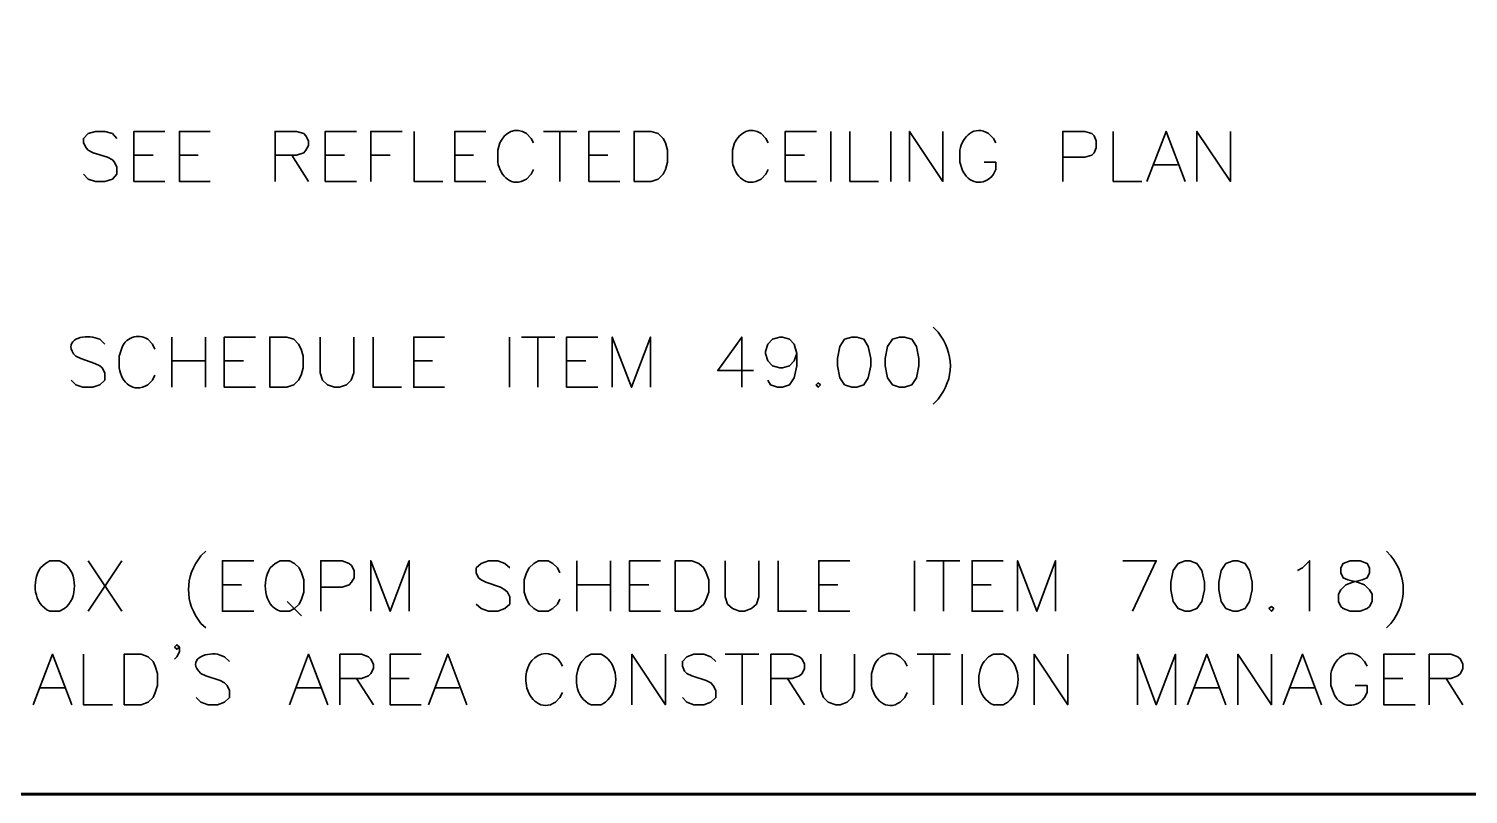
# Model space of a CAD drawing. Header units: inches. Extents: x 5 to 516, y -193 to 129.
# Drawn here: x 70.92 to 81.66, y 5.73 to 11.44 of the extents above; entities that cross this region are included whole.
import ezdxf

# ---------------------------------------------------------------- set-up
doc = ezdxf.new("R2010")
doc.units = ezdxf.units.IN
doc.header["$MEASUREMENT"] = 0
doc.layers.add('PDF_Geometry', color=7, linetype='Continuous')

msp = doc.modelspace()

# ---------------------------------------------------------------- linework, layer by layer
at = {"layer": 'PDF_Geometry', "lineweight": 60}
msp.add_lwpolyline([(136.7703009, 28.2343348), (9.7736273, 28.2343348), (9.7736273, 5.734333), (144.7703015, 5.734333)], dxfattribs=at)
at = {"layer": 'PDF_Geometry', "lineweight": 35}
for points in [[(71.5803, 10.6210004), (71.5469667, 10.6576671), (71.4903, 10.6743338), (71.4203, 10.6743338), (71.3669667, 10.6576671), (71.3303, 10.6210004), (71.3303, 10.5876671), (71.3503, 10.5510004), (71.3669667, 10.5343338), (71.4036333, 10.5143337), (71.5103, 10.4810004), (71.5469667, 10.4610004), (71.5636333, 10.4443337), (71.5803, 10.4076671), (71.5803, 10.3543337), (71.5469667, 10.3176671), (71.4903, 10.3010004), (71.4203, 10.3010004), (71.3669667, 10.3176671), (71.3303, 10.3543337)], [(71.9369683, 10.3009999), (71.7069683, 10.3009999), (71.7069683, 10.6743332), (71.9369683, 10.6743332)], [(72.2769681, 10.3009999), (72.0469681, 10.3009999), (72.0469681, 10.6743332), (72.2769681, 10.6743332)], [(72.7602996, 10.3009999), (72.7602996, 10.6743332), (72.9202996, 10.6743332), (72.9736329, 10.6576666), (72.9902996, 10.6409999), (73.0102996, 10.6043332), (73.0102996, 10.5676665), (72.9902996, 10.5343332), (72.9736329, 10.5143332), (72.9202996, 10.4976665), (72.7602996, 10.4976665)], [(73.3669714, 10.3009999), (73.1336381, 10.3009999), (73.1336381, 10.6743332), (73.3669714, 10.6743332)], [(73.4736378, 10.3009999), (73.4736378, 10.6743332), (73.7069712, 10.6743332)], [(73.7969682, 10.6743333), (73.7969682, 10.3009999), (74.0103016, 10.3009999)], [(74.3303062, 10.3009999), (74.1003062, 10.3009999), (74.1003062, 10.6743332), (74.3303062, 10.6743332)], [(74.6869694, 10.5876667), (74.6703027, 10.6210001), (74.633636, 10.6576668)], [(74.7602997, 10.6743333), (75.0102997, 10.6743333)], [(74.8836382, 10.6743333), (74.8836382, 10.3009999)], [(75.3303063, 10.3009999), (75.1003063, 10.3009999), (75.1003063, 10.6743332), (75.3303063, 10.6743332)], [(76.4369695, 10.5876667), (76.4203028, 10.6210001), (76.3836362, 10.6576668)], [(76.7969712, 10.3009999), (76.5636378, 10.3009999), (76.5636378, 10.6743332), (76.7969712, 10.6743332)], [(76.9036376, 10.6743333), (76.9036376, 10.3009999)], [(77.0469685, 10.6743333), (77.0469685, 10.3009999), (77.2603018, 10.3009999)], [(77.3503064, 10.6743333), (77.3503064, 10.3009999)], [(77.4903007, 10.3009999), (77.4903007, 10.6743332), (77.7403008, 10.3009999), (77.7403008, 10.6743332)], [(78.1336385, 10.5876667), (78.1169718, 10.6210001), (78.0803051, 10.6576668)], [(78.6336385, 10.3009999), (78.6336385, 10.6743332), (78.7969719, 10.6743332), (78.8503052, 10.6576666), (78.8669719, 10.6409999), (78.8836385, 10.6043332), (78.8836385, 10.5509999), (78.8669719, 10.5143332), (78.8503052, 10.4976665), (78.7969719, 10.4809999), (78.6336385, 10.4809999)], [(79.0103001, 10.6743333), (79.0103001, 10.3009999), (79.2236334, 10.3009999)], [(79.2603001, 10.3009999), (79.4036334, 10.6743332), (79.5469668, 10.3009999)], [(79.6336386, 10.3009999), (79.6336386, 10.6743332), (79.8836386, 10.3009999), (79.8836386, 10.6743332)], [(74.4369693, 10.5876667), (74.4203027, 10.5343334), (74.4203027, 10.4443334)], [(76.1869695, 10.5876667), (76.1703028, 10.5343334), (76.1703028, 10.4443334)], [(77.8669718, 10.5343334), (77.8669718, 10.4443334), (77.8836385, 10.3910001)], [(71.7069683, 10.497667), (71.8503017, 10.497667)], [(72.0469681, 10.497667), (72.1869681, 10.497667)], [(72.8836381, 10.497667), (73.0103047, 10.3010003)], [(73.1336381, 10.497667), (73.2769714, 10.497667)], [(73.4736378, 10.497667), (73.6169712, 10.497667)], [(74.1003062, 10.497667), (74.2403062, 10.497667)], [(75.1003063, 10.497667), (75.2403063, 10.497667)], [(76.5636378, 10.497667), (76.7069711, 10.497667)], [(78.1169718, 10.3543334), (78.1336385, 10.3910001), (78.1336385, 10.4443334), (78.0469718, 10.4443334)], [(79.313638, 10.4243333), (79.4903047, 10.4243333)], [(74.633636, 10.3176667), (74.6703027, 10.3543334), (74.6869694, 10.3910001)], [(76.3836362, 10.3176667), (76.4203028, 10.3543334), (76.4369695, 10.3910001)], [(71.4903003, 9.0876666), (71.4536336, 9.1243333), (71.4003003, 9.141)], [(71.9903003, 9.1410003), (71.9903003, 8.767667)], [(72.2403003, 9.1410003), (72.2403003, 8.767667)], [(72.6136348, 8.7676669), (72.3803014, 8.7676669), (72.3803014, 9.1410003), (72.6136348, 9.1410003)], [(73.0969695, 9.1410003), (73.0969695, 8.8743337), (73.1136362, 8.8210003), (73.1503028, 8.7843336), (73.2036362, 8.767667), (73.2403028, 8.767667), (73.2936362, 8.7843336), (73.3269695, 8.8210003), (73.3469695, 8.8743337), (73.3469695, 9.1410003)], [(73.4903004, 9.1410003), (73.4903004, 8.767667), (73.7036338, 8.767667)], [(74.0236384, 8.7676669), (73.7936384, 8.7676669), (73.7936384, 9.1410003), (74.0236384, 9.1410003)], [(74.5069699, 9.1410003), (74.5069699, 8.767667)], [(74.5969696, 9.1410003), (74.8469696, 9.1410003)], [(74.7203013, 9.1410003), (74.7203013, 8.767667)], [(75.1669729, 8.7676669), (74.9336396, 8.7676669), (74.9336396, 9.1410003), (75.1669729, 9.1410003)], [(75.2736325, 8.7676669), (75.2736325, 9.1410003), (75.4169659, 8.7676669), (75.5602992, 9.1410003), (75.5602992, 8.7676669)], [(76.2403006, 8.767667), (76.2403006, 9.1410003), (76.0603006, 8.8910003), (76.3269673, 8.8910003)], [(76.650301, 9.0176669), (76.6303009, 8.9643336), (76.5969676, 8.9276669), (76.5436343, 8.9110003), (76.5236343, 8.9110003), (76.4703009, 8.9276669), (76.4336343, 8.9643336), (76.4169676, 9.0176669), (76.4169676, 9.0343336), (76.4336343, 9.0876669), (76.4703009, 9.1243336), (76.5236343, 9.1410003), (76.5436343, 9.1410003), (76.5969676, 9.1243336), (76.6303009, 9.0876669), (76.650301, 9.0176669), (76.650301, 8.9276669), (76.6303009, 8.8376669), (76.5969676, 8.7843336), (76.5436343, 8.7676669), (76.5069676, 8.7676669), (76.4536343, 8.7843336), (76.4336343, 8.8210002)], [(77.6669704, 9.2143332), (77.7036371, 9.1776666)], [(71.2736336, 8.9976666), (71.3103003, 8.981), (71.4169669, 8.9443333), (71.4536336, 8.9276666), (71.4703003, 8.9109999), (71.4903003, 8.8743333), (71.4903003, 8.8209999), (71.4536336, 8.7843333), (71.4003003, 8.7676666), (71.3269669, 8.7676666), (71.2736336, 8.7843333), (71.2403002, 8.8209999)], [(71.9903003, 8.9643332), (72.2403003, 8.9643332)], [(72.3803014, 8.9643332), (72.5236348, 8.9643332)], [(73.7936384, 8.9643332), (73.9336384, 8.9643332)], [(74.9336396, 8.9643332), (75.0769729, 8.9643332)], [(71.8103054, 8.7843331), (71.8469721, 8.8209997), (71.8636388, 8.8576664)], [(77.7036371, 8.6776665), (77.6669704, 8.6409999)], [(72.2436369, 7.5443332), (72.2069702, 7.5109999)], [(81.0469688, 7.5443332), (81.0803021, 7.5109999)], [(71.1903, 7.4543335), (71.1536333, 7.4743335), (71.0803, 7.4743335), (71.0469666, 7.4543335), (71.0103, 7.4210002)], [(71.3669686, 7.4743335), (71.6169686, 7.0976668)], [(71.6169686, 7.4743335), (71.3669686, 7.0976668)], [(72.600302, 7.0976669), (72.3669686, 7.0976669), (72.3669686, 7.4743336), (72.600302, 7.4743336)], [(72.7969681, 7.0976668), (72.8669681, 7.0976668), (72.9036348, 7.1176668), (72.9403015, 7.1510002), (72.9569681, 7.1876668), (72.9736348, 7.2410002), (72.9736348, 7.3310002), (72.9569681, 7.3843335), (72.9403015, 7.4210002), (72.9036348, 7.4543335), (72.8669681, 7.4743335), (72.7969681, 7.4743335), (72.7603015, 7.4543335), (72.7236348, 7.4210002)], [(73.1003061, 7.0976669), (73.1003061, 7.4743336), (73.2603061, 7.4743336), (73.3136394, 7.4543336), (73.3303061, 7.4376669), (73.3503061, 7.4010003), (73.3503061, 7.3476669), (73.3303061, 7.3143336), (73.3136394, 7.2943336), (73.2603061, 7.2776669), (73.1003061, 7.2776669)], [(73.4736378, 7.0976669), (73.4736378, 7.4743336), (73.6169712, 7.0976669), (73.7603045, 7.4743336), (73.7603045, 7.0976669)], [(74.5102997, 7.4209998), (74.473633, 7.4543332), (74.4202997, 7.4743332), (74.3502997, 7.4743332), (74.2969663, 7.4543332), (74.2602997, 7.4209998), (74.2602997, 7.3843332), (74.2769663, 7.3476665), (74.2969663, 7.3309998), (74.3302997, 7.3143332), (74.4402997, 7.2776665), (74.473633, 7.2576665), (74.493633, 7.2409998), (74.5102997, 7.2043331), (74.5102997, 7.1509998), (74.473633, 7.1176665), (74.4202997, 7.0976665), (74.3502997, 7.0976665), (74.2969663, 7.1176665), (74.2602997, 7.1509998)], [(74.8836382, 7.384333), (74.8669715, 7.4209996), (74.8303049, 7.454333), (74.7969715, 7.474333), (74.7236382, 7.474333), (74.6903049, 7.454333), (74.6536382, 7.4209996), (74.6336382, 7.384333), (74.6169715, 7.3309996), (74.6169715, 7.2409996), (74.6336382, 7.1876663), (74.6536382, 7.1509996), (74.6903049, 7.1176663), (74.7236382, 7.0976663), (74.7969715, 7.0976663), (74.8303049, 7.1176663), (74.8669715, 7.1509996), (74.8836382, 7.1876663)], [(75.0102997, 7.4743335), (75.0102997, 7.0976668)], [(75.2602998, 7.4743335), (75.2602998, 7.0976668)], [(75.6336375, 7.0976669), (75.4036374, 7.0976669), (75.4036374, 7.4743336), (75.6336375, 7.4743336)], [(76.1169689, 7.4743335), (76.1169689, 7.2043335), (76.1336356, 7.1510002), (76.1703023, 7.1176668), (76.2236356, 7.0976668), (76.2603023, 7.0976668), (76.3136356, 7.1176668), (76.3503023, 7.1510002), (76.366969, 7.2043335), (76.366969, 7.4743335)], [(76.5102999, 7.4743335), (76.5102999, 7.0976668), (76.7236332, 7.0976668)], [(77.0469712, 7.0976669), (76.8136378, 7.0976669), (76.8136378, 7.4743336), (77.0469712, 7.4743336)], [(77.5269693, 7.4743335), (77.5269693, 7.0976668)], [(77.6169691, 7.4743335), (77.8669691, 7.4743335)], [(77.7436374, 7.4743335), (77.7436374, 7.0976668)], [(78.1903022, 7.0976669), (77.9569688, 7.0976669), (77.9569688, 7.4743336), (78.1903022, 7.4743336)], [(78.2969686, 7.0976669), (78.2969686, 7.4743336), (78.4403019, 7.0976669), (78.5803019, 7.4743336), (78.5803019, 7.0976669)], [(79.1536377, 7.0976669), (79.3303044, 7.4743336), (79.0803044, 7.4743336)], [(80.3836387, 7.4009998), (80.4203053, 7.4209998), (80.4736387, 7.4743331), (80.4736387, 7.0976664)], [(72.3669686, 7.2943332), (72.510302, 7.2943332)], [(75.0102997, 7.2943332), (75.2602998, 7.2943332)], [(75.4036374, 7.2943332), (75.5469708, 7.2943332)], [(76.8136378, 7.2943332), (76.9569712, 7.2943332)], [(77.9569688, 7.2943332), (78.1003022, 7.2943332)], [(71.0803, 7.0976668), (71.1536333, 7.0976668), (71.1903, 7.1176668)], [(72.8503061, 7.1709998), (72.9569727, 7.0643331)], [(72.2069702, 7.0076665), (72.2436369, 6.9743332)], [(81.0803021, 7.0076665), (81.0469688, 6.9743332)], [(70.9569682, 6.4009997), (71.1003016, 6.7776664), (71.2436349, 6.4009997)], [(71.3303, 6.7776663), (71.3303, 6.4009996), (71.5469667, 6.4009996)], [(72.0469681, 6.8310001), (72.0269681, 6.8143334), (72.0103014, 6.8310001), (72.0269681, 6.8476667), (72.0469681, 6.8310001), (72.0469681, 6.7943334), (72.0269681, 6.7576667), (72.0103014, 6.741)], [(72.4202998, 6.7243335), (72.3836331, 6.7576668), (72.3302998, 6.7776668)], [(72.8669687, 6.4009997), (73.010302, 6.7776664), (73.1536354, 6.4009997)], [(73.243637, 6.4009997), (73.243637, 6.7776664), (73.403637, 6.7776664), (73.4569703, 6.7576664), (73.473637, 6.7409997), (73.493637, 6.7043331), (73.493637, 6.6709997), (73.473637, 6.6343331), (73.4569703, 6.6176664), (73.403637, 6.5976664), (73.243637, 6.5976664)], [(73.8503021, 6.4009997), (73.6169687, 6.4009997), (73.6169687, 6.7776664), (73.8503021, 6.7776664)], [(73.9036373, 6.4009997), (74.0469707, 6.7776664), (74.190304, 6.4009997)], [(75.2236355, 6.7576663), (75.1903022, 6.7776663), (75.1169689, 6.7776663), (75.0803022, 6.7576663), (75.0469688, 6.724333)], [(75.4203, 6.4009997), (75.4203, 6.7776664), (75.6703001, 6.4009997), (75.6703001, 6.7776664)], [(76.0469684, 6.7243335), (76.0103017, 6.7576668), (75.9569684, 6.7776668), (75.883635, 6.7776668), (75.8303017, 6.7576668), (75.7969684, 6.7243335), (75.7969684, 6.6876668), (75.813635, 6.6510001), (75.8303017, 6.6343335), (75.8669684, 6.6176668), (75.973635, 6.5810001), (76.0103017, 6.5643335), (76.0269684, 6.5443335), (76.0469684, 6.5076668), (76.0469684, 6.4543335), (76.0103017, 6.4210001), (75.9569684, 6.4010001), (75.883635, 6.4010001), (75.8303017, 6.4210001), (75.7969684, 6.4543335)], [(76.1169689, 6.7776663), (76.366969, 6.7776663)], [(76.2436372, 6.7776663), (76.2436372, 6.4009996)], [(76.4569687, 6.4009997), (76.4569687, 6.7776664), (76.6169687, 6.7776664), (76.670302, 6.7576664), (76.690302, 6.7409997), (76.7069687, 6.7043331), (76.7069687, 6.6709997), (76.690302, 6.6343331), (76.670302, 6.6176664), (76.6169687, 6.5976664), (76.4569687, 6.5976664)], [(76.8303004, 6.7776663), (76.8303004, 6.5076663), (76.8503004, 6.454333), (76.8836338, 6.4209996), (76.9403004, 6.4009996), (76.9736338, 6.4009996), (77.0269671, 6.4209996), (77.0636338, 6.454333), (77.0803004, 6.5076663), (77.0803004, 6.7776663)], [(77.5469685, 6.7776663), (77.7969685, 6.7776663)], [(77.6703002, 6.7776663), (77.6703002, 6.4009996)], [(77.8836385, 6.7776663), (77.8836385, 6.4009996)], [(78.2236358, 6.7576663), (78.1903024, 6.7776663), (78.1169691, 6.7776663), (78.0803024, 6.7576663), (78.0469691, 6.724333)], [(78.4203003, 6.4009997), (78.4203003, 6.7776664), (78.6703003, 6.4009997), (78.6703003, 6.7776664)], [(79.1902995, 6.4009997), (79.1902995, 6.7776664), (79.3302995, 6.4009997), (79.4736329, 6.7776664), (79.4736329, 6.4009997)], [(79.563638, 6.4009997), (79.7069714, 6.7776664), (79.8503047, 6.4009997)], [(79.9402996, 6.4009997), (79.9402996, 6.7776664), (80.1902996, 6.4009997), (80.1902996, 6.7776664)], [(80.2769695, 6.4009997), (80.4203029, 6.7776664), (80.5636362, 6.4009997)], [(81.2603029, 6.4009997), (81.0269696, 6.4009997), (81.0269696, 6.7776664), (81.2603029, 6.7776664)], [(81.3669694, 6.4009997), (81.3669694, 6.7776664), (81.5269694, 6.7776664), (81.5803027, 6.7576664), (81.6003027, 6.7409997), (81.6169694, 6.7043331), (81.6169694, 6.6709997), (81.6003027, 6.6343331), (81.5803027, 6.6176664), (81.5269694, 6.5976664), (81.3669694, 6.5976664)], [(77.2236381, 6.6876666), (77.2069715, 6.6343333), (77.2069715, 6.5443333)], [(77.4736381, 6.6876666), (77.4569715, 6.7243333), (77.4203048, 6.7576666)], [(80.9036379, 6.6876666), (80.8836379, 6.7243333), (80.8503045, 6.7576666)], [(72.2069664, 6.6343335), (72.2436331, 6.6176668), (72.3502998, 6.5810001), (72.3836331, 6.5643335), (72.4036331, 6.5443335), (72.4202998, 6.5076668), (72.4202998, 6.4543335), (72.3836331, 6.4210001), (72.3302998, 6.4010001), (72.2602998, 6.4010001), (72.2069664, 6.4210001), (72.1702998, 6.4543335)], [(73.3669687, 6.5976669), (73.4936354, 6.4010002)], [(73.6169687, 6.5976669), (73.7603021, 6.5976669)], [(76.5803004, 6.5976669), (76.7069671, 6.4010002)], [(80.6336379, 6.6343333), (80.6336379, 6.5443333), (80.6536379, 6.4909999)], [(81.0269696, 6.5976669), (81.1703029, 6.5976669)], [(81.4936377, 6.5976669), (81.616971, 6.4010002)], [(71.0102994, 6.5276663), (71.1902994, 6.5276663)], [(72.9202998, 6.5276663), (73.1002999, 6.5276663)], [(73.9569685, 6.5276663), (74.1336352, 6.5276663)], [(74.8503041, 6.4209999), (74.8836374, 6.4543333), (74.9036374, 6.4909999)], [(77.4203048, 6.4209999), (77.4569715, 6.4543333), (77.4736381, 6.4909999)], [(79.6169692, 6.5276663), (79.7969692, 6.5276663)], [(80.3303007, 6.5276663), (80.5103007, 6.5276663)], [(80.8836379, 6.4543333), (80.9036379, 6.4909999), (80.9036379, 6.5443333), (80.8136379, 6.5443333)], [(75.1169689, 6.4009996), (75.1903022, 6.4009996), (75.2236355, 6.4209996)], [(78.1169691, 6.4009996), (78.1903024, 6.4009996), (78.2236358, 6.4209996)]]:
    msp.add_lwpolyline(points, dxfattribs=at)
for points in [[(75.4369694, 10.3009999), (75.4369694, 10.6743332), (75.5636361, 10.6743332), (75.6169694, 10.6576666), (75.6536361, 10.6209999), (75.6703028, 10.5876665), (75.6869694, 10.5343332), (75.6869694, 10.4443332), (75.6703028, 10.3909999), (75.6536361, 10.3543332), (75.6169694, 10.3176665), (75.5636361, 10.3009999)], [(72.7203012, 8.7676669), (72.7203012, 9.1410003), (72.8469679, 9.1410003), (72.9003012, 9.1243336), (72.9336345, 9.0876669), (72.9536345, 9.0510003), (72.9703012, 8.9976669), (72.9703012, 8.9110003), (72.9536345, 8.8576669), (72.9336345, 8.8210002), (72.9003012, 8.7843336), (72.8469679, 8.7676669)], [(77.0603013, 9.1410003), (77.0069679, 9.1243337), (76.9703012, 9.0710003), (76.9536346, 8.9810003), (76.9536346, 8.927667), (76.9703012, 8.837667), (77.0069679, 8.7843336), (77.0603013, 8.767667), (77.0969679, 8.767667), (77.1503013, 8.7843336), (77.1836346, 8.837667), (77.2036346, 8.927667), (77.2036346, 8.9810003), (77.1836346, 9.0710003), (77.1503013, 9.1243337), (77.0969679, 9.1410003)], [(77.4169704, 9.1410003), (77.3636371, 9.1243337), (77.3269704, 9.0710003), (77.3103037, 8.9810003), (77.3103037, 8.927667), (77.3269704, 8.837667), (77.3636371, 8.7843336), (77.4169704, 8.767667), (77.4536371, 8.767667), (77.5069704, 8.7843336), (77.5436371, 8.837667), (77.5603037, 8.927667), (77.5603037, 8.9810003), (77.5436371, 9.0710003), (77.5069704, 9.1243337), (77.4536371, 9.1410003)], [(76.8103012, 8.8009997), (76.7936346, 8.7843331), (76.8103012, 8.7676664), (76.8269679, 8.7843331)], [(75.7436372, 7.0976669), (75.7436372, 7.4743336), (75.8669705, 7.4743336), (75.9203039, 7.4543336), (75.9569705, 7.4210003), (75.9736372, 7.3843336), (75.9936372, 7.3310003), (75.9936372, 7.2410003), (75.9736372, 7.1876669), (75.9569705, 7.1510002), (75.9203039, 7.1176669), (75.8669705, 7.0976669)], [(79.5469687, 7.4743335), (79.4936353, 7.4543335), (79.4569687, 7.4010002), (79.440302, 7.3143335), (79.440302, 7.2576669), (79.4569687, 7.1710002), (79.4936353, 7.1176668), (79.5469687, 7.0976668), (79.580302, 7.0976668), (79.6336353, 7.1176668), (79.670302, 7.1710002), (79.690302, 7.2576669), (79.690302, 7.3143335), (79.670302, 7.4010002), (79.6336353, 7.4543335), (79.580302, 7.4743335)], [(79.9036378, 7.4743335), (79.8503045, 7.4543335), (79.8136378, 7.4010002), (79.7969711, 7.3143335), (79.7969711, 7.2576669), (79.8136378, 7.1710002), (79.8503045, 7.1176668), (79.9036378, 7.0976668), (79.9403045, 7.0976668), (79.9936378, 7.1176668), (80.0269711, 7.1710002), (80.0469711, 7.2576669), (80.0469711, 7.3143335), (80.0269711, 7.4010002), (79.9936378, 7.4543335), (79.9403045, 7.4743335)], [(80.7769696, 7.4743335), (80.7236362, 7.4543335), (80.7069696, 7.4210002), (80.7069696, 7.3843335), (80.7236362, 7.3476669), (80.7603029, 7.3310002), (80.8303029, 7.3143335), (80.8836363, 7.2943335), (80.9203029, 7.2576669), (80.9403029, 7.2243335), (80.9403029, 7.1710002), (80.9203029, 7.1343335), (80.9036363, 7.1176668), (80.8503029, 7.0976668), (80.7769696, 7.0976668), (80.7236362, 7.1176668), (80.7069696, 7.1343335), (80.6903029, 7.1710002), (80.6903029, 7.2243335), (80.7069696, 7.2576669), (80.7436362, 7.2943335), (80.7969696, 7.3143335), (80.8669696, 7.3310002), (80.9036363, 7.3476669), (80.9203029, 7.3843335), (80.9203029, 7.4210002), (80.9036363, 7.4543335), (80.8503029, 7.4743335)], [(80.1902996, 7.1343329), (80.1702996, 7.1176663), (80.1902996, 7.0976663), (80.2069663, 7.1176663)], [(71.633638, 6.4009997), (71.633638, 6.7776664), (71.7603046, 6.7776664), (71.813638, 6.7576664), (71.8503046, 6.7243331), (71.8669713, 6.6876664), (71.883638, 6.6343331), (71.883638, 6.5443331), (71.8669713, 6.4909997), (71.8503046, 6.4543331), (71.813638, 6.4209997), (71.7603046, 6.4009997)]]:
    msp.add_lwpolyline(points, close=True, dxfattribs=at)
msp.add_lwpolyline([(71.8636388, 9.0509998), (71.8469721, 9.0876664), (71.8103054, 9.1243331, 0.5083629243), (71.6136388, 9.0509998), (71.5969721, 8.9976664), (71.5969721, 8.9109997)], format="xyb", dxfattribs=at)
msp.add_ellipse((74.7748563, 6.5962997), major_axis=(0.0067034, 0.1863143), ratio=0.784547052, start_param=5.2529280859, end_param=8.1647556216, dxfattribs=at)
for points in [[(74.633636, 10.6576668), (74.5539693, 10.708889), (74.4734138, 10.6689445), (74.4369693, 10.5876667)], [(76.3836362, 10.6576668), (76.3039695, 10.708889), (76.2234139, 10.6689445), (76.1869695, 10.5876667)], [(78.0803051, 10.6576668), (77.9752496, 10.7235001), (77.8853607, 10.6370001), (77.8669718, 10.5343334)], [(74.4203027, 10.4443334), (74.4390249, 10.3406667), (74.5241916, 10.2510001), (74.633636, 10.3176667)], [(76.1703028, 10.4443334), (76.189025, 10.3406667), (76.2741917, 10.2510001), (76.3836362, 10.3176667)], [(77.8836385, 10.3910001), (77.9233607, 10.2836667), (78.0481385, 10.2592223), (78.1169718, 10.3543334)], [(71.4003003, 9.141), (71.299578, 9.1571666), (71.1741336, 9.1066666), (71.2736336, 8.9976666)], [(77.7036371, 9.1776666), (77.8248593, 9.023111), (77.8271926, 8.832111), (77.7036371, 8.6776665)], [(71.5969721, 8.9109997), (71.615861, 8.7994442), (71.700361, 8.7229442), (71.8103054, 8.7843331)], [(71.0103, 7.4210002), (70.9431333, 7.3171669), (70.9588, 7.1522224), (71.0803, 7.0976668)], [(71.1903, 7.1176668), (71.2886333, 7.1916668), (71.2886333, 7.3803335), (71.1903, 7.4543335)], [(72.2069702, 7.5109999), (72.083748, 7.3584443), (72.083748, 7.1602221), (72.2069702, 7.0076665)], [(72.7236348, 7.4210002), (72.6629126, 7.320778), (72.6722459, 7.1427224), (72.7969681, 7.0976668)], [(81.0803021, 7.5109999), (81.2035244, 7.3584443), (81.2035244, 7.1602221), (81.0803021, 7.0076665)], [(72.3302998, 6.7776668), (72.2386887, 6.7937779), (72.0971331, 6.7355557), (72.2069664, 6.6343335)], [(77.4203048, 6.7576666), (77.3444715, 6.8169444), (77.2544159, 6.7657222), (77.2236381, 6.6876666)], [(80.8503045, 6.7576666), (80.7489712, 6.8298333), (80.6545267, 6.7382222), (80.6336379, 6.6343333)], [(75.0469688, 6.724333), (74.9771911, 6.626833), (74.99658, 6.4466663), (75.1169689, 6.4009996)], [(75.2236355, 6.4209996), (75.3259689, 6.4961663), (75.3259689, 6.6824997), (75.2236355, 6.7576663)], [(78.0469691, 6.724333), (77.9771913, 6.626833), (77.9965802, 6.4466663), (78.1169691, 6.4009996)], [(78.2236358, 6.4209996), (78.3259691, 6.4961663), (78.3259691, 6.6824997), (78.2236358, 6.7576663)], [(74.6336374, 6.5443333), (74.6545263, 6.4404444), (74.7489707, 6.3488332), (74.8503041, 6.4209999)], [(77.2069715, 6.5443333), (77.2223603, 6.443611), (77.3200826, 6.3472777), (77.4203048, 6.4209999)], [(80.6536379, 6.4909999), (80.6853045, 6.3940555), (80.8125268, 6.3548332), (80.8836379, 6.4543333)]]:
    msp.add_open_spline(points, degree=3, dxfattribs=at)

doc.saveas('drawing.dxf')
